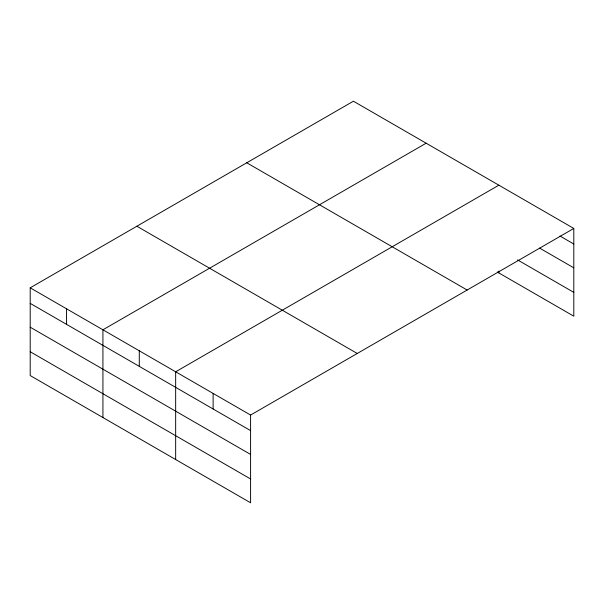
<?xml version="1.0" encoding="UTF-8"?>
<svg xmlns="http://www.w3.org/2000/svg" width="604" height="604" viewBox="0 0 604 604"><rect width="100%" height="100%" fill="white"/><g stroke="black" fill="none" stroke-linecap="round" stroke-linejoin="round"><path stroke-width="0.91" d="M30.2 287.814L250.592 415.054L250.592 502.792L30.2 375.552L30.2 287.814L353.408 101.208L573.8 228.448L573.8 316.186L497.251 271.996M426.137 143.201L102.929 329.799L102.929 417.538M498.866 185.186L175.658 371.792L175.658 459.531M250.592 415.054L573.8 228.448M559.953 236.021L573.8 244.016M539.591 248.085L573.8 267.836M517.598 259.924L573.8 292.374M246.749 162.786L467.141 290.026M136.859 226.236L357.251 353.476M30.2 303.374L250.592 430.622M30.2 327.194L250.592 454.434M30.2 351.732L250.592 478.972M498.866 271.098L498.866 272.925M213.121 393.423L213.121 408.991M139.29 350.796L139.29 366.364M66.561 308.803L66.561 324.371"/></g></svg>
